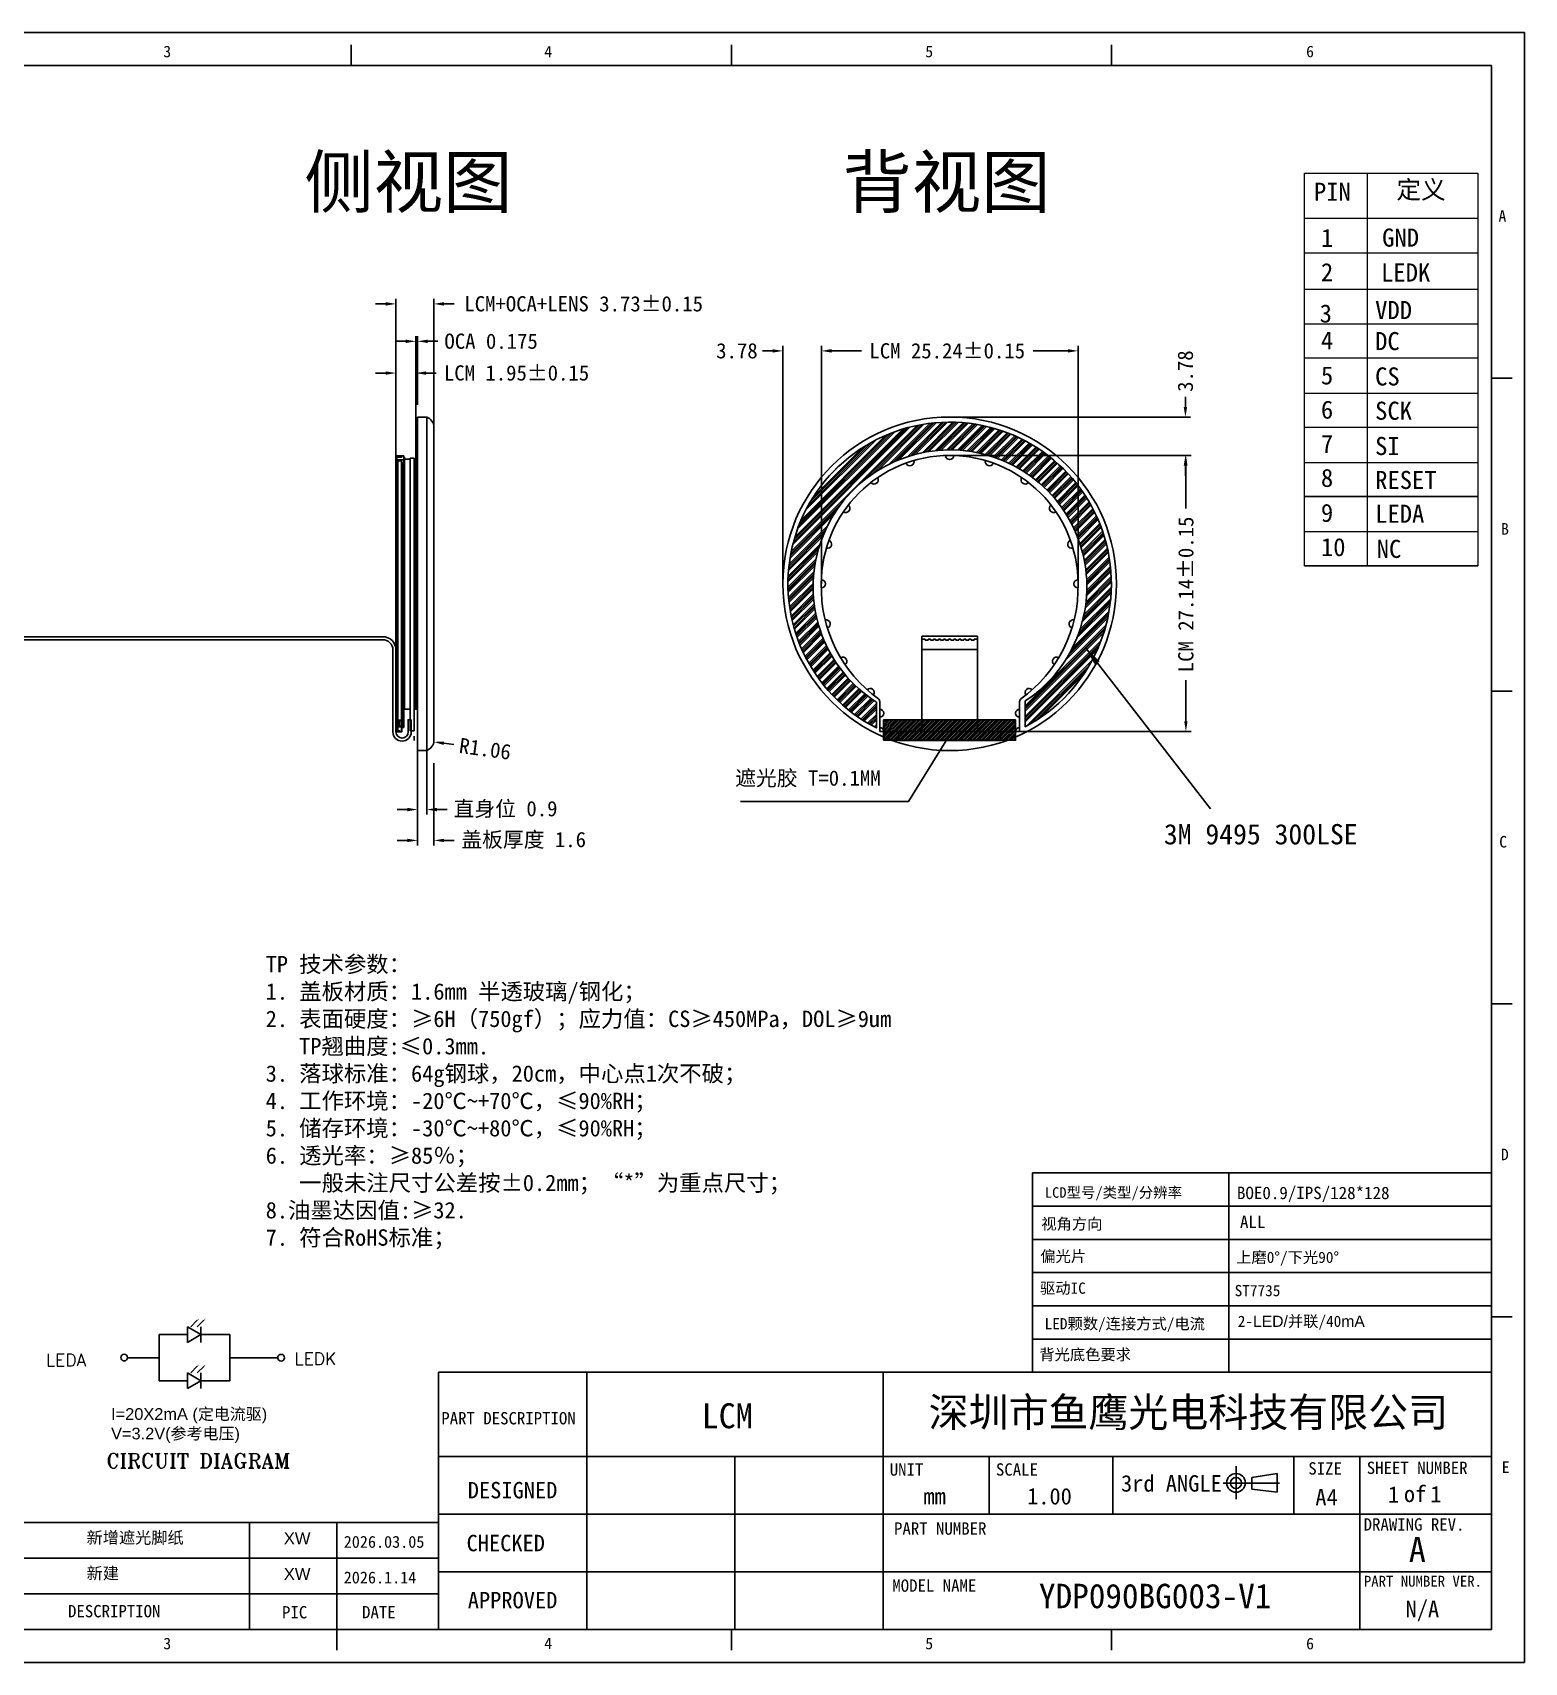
# Model space of a CAD drawing. Header units: inches. Extents: x 228 to 459, y 170 to 330.
# Drawn here: x 312 to 458.6, y 169.6 to 329.9 of the extents above; entities that cross this region are included whole.
import ezdxf
from ezdxf.enums import TextEntityAlignment as Align

# ---------------------------------------------------------------- set-up
doc = ezdxf.new("R2010")
doc.units = ezdxf.units.IN
doc.header["$MEASUREMENT"] = 0
for name, color, linetype in [('06___PRT_ALL_SURFS', 7, 'Continuous'), ('DIM', 4, 'Continuous'), ('FPC-LED', 40, 'Continuous'), ('OBJ-FRAME', 4, 'Continuous'), ('图层 1', 7, 'Continuous')]:
    doc.layers.add(name, color=color, linetype=linetype)
doc.layers.add('BZ', color=8, linetype='Continuous', lineweight=9)
doc.styles.add('C-E02$0$RT', font='ROMANT.SHX')
doc.styles.add('RD', font='ROMAND.shx', dxfattribs={"width": 0.8})
doc.styles.add('St', font='SimSun.ttf', dxfattribs={"height": 2})
doc.styles.get("Standard").update_dxf_attribs({"font": 'SimSun.ttf'})
doc.styles.add('宋', font='SimSun.ttf', dxfattribs={"height": 2})
doc.styles.add('宋体', font='SimSun.ttf')
doc.styles.add('黑体', font='')
doc.styles.get('黑体').set_extended_font_data('楷体_GB2312')
doc.dimstyles.get("Standard").update_dxf_attribs({"dimtxt": 0.18, "dimasz": 0.18, "dimexe": 0.18, "dimexo": 0.0625, "dimgap": 0.09, "dimtad": 0, "dimtih": 1, "dimtoh": 1, "dimzin": 0, "dimdsep": 46, "dimtxsty": 'Standard', "dimcen": 0.09, "dimclrd": 3, "dimclre": 3, "dimadec": 0, "dimazin": 0, "dimtfac": 1, "dimtdec": 4, "dimtofl": 0, "dimtmove": 0, "dimatfit": 3, "dimfxl": 1, "dimtolj": 1, "dimtzin": 0, "dimarcsym": 0})
doc.dimstyles.new('STANDARD$0', dxfattribs={"dimscale": 0.5, "dimtxt": 3.5, "dimasz": 2, "dimexe": 1, "dimexo": 0, "dimgap": 1, "dimtad": 0, "dimzin": 9, "dimdsep": 46, "dimtxsty": 'Standard', "dimcen": 0, "dimclrd": 3, "dimclre": 3, "dimclrt": 256, "dimadec": 1, "dimazin": 2, "dimtp": 0.2, "dimtm": 0.2, "dimtfac": 0.5, "dimtofl": 0, "dimtmove": 0, "dimatfit": 0, "dimfxl": 1, "dimarcsym": 0})
doc.dimstyles.new('副本 (2) (2)Standard', dxfattribs={"dimtxt": 1, "dimasz": 1.8, "dimexe": 0.3, "dimexo": 0.3, "dimgap": 0.2, "dimtad": 1, "dimzin": 1, "dimdsep": 46, "dimtxsty": 'Standard', "dimcen": 0, "dimclrd": 3, "dimclre": 3, "dimclrt": 3, "dimadec": 0, "dimazin": 0, "dimtfac": 1, "dimtmove": 0, "dimatfit": 3, "dimfxl": 1, "dimtzin": 0, "dimarcsym": 0})

# ---------------------------------------------------------------- blocks, each defined once
blk = doc.blocks.new('THIRD-PROJ_BL0')
at = {"linetype": 'Continuous'}
blk.add_line((257.13, 38.11), (257.13, 34.11), dxfattribs=at)
at = {"color": 7, "linetype": 'Continuous'}
for p, q in [((255.59, 36.06), (262.41, 36.06)), ((259.04, 36.73), (262.11, 37.22)), ((259.04, 36.73), (259.04, 35.31)), ((262.11, 37.22), (262.11, 34.94)), ((259.04, 35.31), (262.11, 34.94))]:
    blk.add_line(p, q, dxfattribs=at)
for centre, radius in [((257.13, 36.08), 1.14), ((257.13, 36.06), 0.67)]:
    blk.add_circle(centre, radius, dxfattribs=at)
blk = doc.blocks.new('*D34')
at = {"color": 3, "lineweight": -2, "transparency": 16777216}
for p, q in [((347.69, 287.96), (347.69, 296.94)), ((349.64, 287.96), (349.64, 296.94)), ((346.69, 296.44), (345.69, 296.44)), ((350.64, 296.44), (351.64, 296.44))]:
    blk.add_line(p, q, dxfattribs=at)
at = {"color": 3, "transparency": 16777216}
for points in [[(346.69, 296.6), (346.69, 296.27), (347.69, 296.44)], [(350.64, 296.6), (350.64, 296.27), (349.64, 296.44)]]:
    blk.add_solid(points, dxfattribs=at)
at = {"layer": 'Defpoints', "color": 0, "transparency": 16777216}
for p in [(347.69, 296.44), (347.69, 287.96), (349.64, 287.96)]:
    blk.add_point(p, dxfattribs=at)
at = {"color": 3, "transparency": 16777216, "insert": (359.55, 296.44), "char_height": 1.5, "attachment_point": 5, "style": '宋体'}
blk.add_mtext('LCM 1.95%%P0.15', dxfattribs=at)
blk = doc.blocks.new('*D35')
at = {"color": 3, "lineweight": -2, "transparency": 16777216}
for p, q in [((349.64, 288.16), (349.64, 300.06)), ((349.82, 293.31), (349.82, 300.06)), ((348.64, 299.56), (347.64, 299.56)), ((350.82, 299.56), (351.82, 299.56))]:
    blk.add_line(p, q, dxfattribs=at)
at = {"color": 3, "transparency": 16777216}
for points in [[(348.64, 299.73), (348.64, 299.39), (349.64, 299.56)], [(350.82, 299.73), (350.82, 299.39), (349.82, 299.56)]]:
    blk.add_solid(points, dxfattribs=at)
at = {"layer": 'Defpoints', "color": 0, "transparency": 16777216}
for p in [(349.82, 299.56), (349.82, 293.31), (349.64, 288.16)]:
    blk.add_point(p, dxfattribs=at)
at = {"color": 3, "transparency": 16777216, "insert": (357.05, 299.56), "char_height": 1.5, "attachment_point": 5, "style": '宋体'}
blk.add_mtext('OCA 0.175', dxfattribs=at)
blk = doc.blocks.new('*D36')
at = {"color": 3, "lineweight": -2, "transparency": 16777216}
for p, q in [((350.72, 259.31), (350.72, 253.01)), ((349.82, 255.61), (349.82, 253.01)), ((348.82, 253.51), (347.82, 253.51)), ((351.72, 253.51), (352.72, 253.51))]:
    blk.add_line(p, q, dxfattribs=at)
at = {"color": 3, "transparency": 16777216}
for points in [[(348.82, 253.68), (348.82, 253.34), (349.82, 253.51)], [(351.72, 253.68), (351.72, 253.34), (350.72, 253.51)]]:
    blk.add_solid(points, dxfattribs=at)
at = {"layer": 'Defpoints', "color": 0, "transparency": 16777216}
for p in [(350.72, 259.31), (349.82, 255.61), (350.72, 253.51)]:
    blk.add_point(p, dxfattribs=at)
at = {"color": 3, "transparency": 16777216, "insert": (358.47, 253.51), "char_height": 1.5, "attachment_point": 5, "style": '宋体'}
blk.add_mtext('直身位 0.9', dxfattribs=at)
blk = doc.blocks.new('*D37')
at = {"color": 3, "lineweight": -2, "transparency": 16777216}
for p, q in [((349.82, 259.31), (349.82, 249.98)), ((351.42, 258.07), (351.42, 249.98)), ((348.82, 250.48), (347.82, 250.48)), ((352.42, 250.48), (353.42, 250.48))]:
    blk.add_line(p, q, dxfattribs=at)
at = {"color": 3, "transparency": 16777216}
for points in [[(348.82, 250.64), (348.82, 250.31), (349.82, 250.48)], [(352.42, 250.64), (352.42, 250.31), (351.42, 250.48)]]:
    blk.add_solid(points, dxfattribs=at)
at = {"layer": 'Defpoints', "color": 0, "transparency": 16777216}
for p in [(349.82, 259.31), (351.42, 258.07), (351.42, 250.48)]:
    blk.add_point(p, dxfattribs=at)
at = {"color": 3, "transparency": 16777216, "insert": (360.25, 250.48), "char_height": 1.5, "attachment_point": 5, "style": '宋体'}
blk.add_mtext('盖板厚度 1.6', dxfattribs=at)
blk = doc.blocks.new('*D38')
at = {"color": 3, "lineweight": -2, "transparency": 16777216}
for p, q in [((346.69, 303.24), (345.69, 303.24)), ((347.69, 288.28), (347.69, 303.74)), ((351.42, 288.28), (351.42, 303.74)), ((352.42, 303.24), (353.42, 303.24))]:
    blk.add_line(p, q, dxfattribs=at)
at = {"color": 3, "transparency": 16777216}
for points in [[(346.69, 303.41), (346.69, 303.07), (347.69, 303.24)], [(352.42, 303.41), (352.42, 303.07), (351.42, 303.24)]]:
    blk.add_solid(points, dxfattribs=at)
at = {"layer": 'Defpoints', "color": 0, "transparency": 16777216}
for p in [(351.42, 303.24), (347.69, 288.28), (351.42, 288.28)]:
    blk.add_point(p, dxfattribs=at)
at = {"color": 3, "transparency": 16777216, "insert": (366.15, 303.24), "char_height": 1.5, "attachment_point": 5, "style": '宋体'}
blk.add_mtext('LCM+OCA+LENS 3.73%%P0.15', dxfattribs=at)
blk = doc.blocks.new('*D39')
at = {"color": 3, "lineweight": -2, "transparency": 16777216}
for p, q in [((389.52, 275.71), (389.52, 299.12)), ((390.52, 298.62), (393.46, 298.62)), ((413.76, 298.62), (410.35, 298.62)), ((414.76, 275.71), (414.76, 299.12))]:
    blk.add_line(p, q, dxfattribs=at)
at = {"color": 3, "transparency": 16777216}
for points in [[(390.52, 298.79), (390.52, 298.45), (389.52, 298.62)], [(413.76, 298.79), (413.76, 298.45), (414.76, 298.62)]]:
    blk.add_solid(points, dxfattribs=at)
at = {"layer": 'Defpoints', "color": 0, "transparency": 16777216}
for p in [(414.76, 298.62), (389.52, 275.71), (414.76, 275.71)]:
    blk.add_point(p, dxfattribs=at)
at = {"color": 3, "transparency": 16777216, "insert": (401.9, 298.62), "char_height": 1.5, "attachment_point": 5, "style": '宋体'}
blk.add_mtext('LCM 25.24%%P0.15', dxfattribs=at)
blk = doc.blocks.new('*D40')
at = {"color": 3, "lineweight": -2, "transparency": 16777216}
for p, q in [((402.14, 288.33), (425.87, 288.33)), ((425.37, 287.33), (425.37, 283.12)), ((425.37, 262.19), (425.37, 266.23)), ((402.14, 261.19), (425.87, 261.19))]:
    blk.add_line(p, q, dxfattribs=at)
at = {"color": 3, "transparency": 16777216}
for points in [[(425.2, 287.33), (425.53, 287.33), (425.37, 288.33)], [(425.2, 262.19), (425.53, 262.19), (425.37, 261.19)]]:
    blk.add_solid(points, dxfattribs=at)
at = {"layer": 'Defpoints', "color": 0, "transparency": 16777216}
for p in [(402.14, 288.33), (402.14, 261.19), (425.37, 261.19)]:
    blk.add_point(p, dxfattribs=at)
at = {"color": 3, "transparency": 16777216, "insert": (425.37, 274.67), "char_height": 1.5, "attachment_point": 5, "rotation": 90, "style": '宋体'}
blk.add_mtext('LCM 27.14%%P0.15', dxfattribs=at)
blk = doc.blocks.new('*D41')
at = {"color": 3, "lineweight": -2, "transparency": 16777216}
for p, q in [((425.32, 293.11), (425.32, 294.11)), ((402.14, 292.11), (425.82, 292.11)), ((402.14, 288.33), (425.82, 288.33)), ((425.32, 287.33), (425.32, 286.33))]:
    blk.add_line(p, q, dxfattribs=at)
at = {"color": 3, "transparency": 16777216}
for points in [[(425.15, 293.11), (425.49, 293.11), (425.32, 292.11)], [(425.15, 287.33), (425.49, 287.33), (425.32, 288.33)]]:
    blk.add_solid(points, dxfattribs=at)
at = {"layer": 'Defpoints', "color": 0, "transparency": 16777216}
for p in [(402.14, 292.11), (425.32, 292.11), (402.14, 288.33)]:
    blk.add_point(p, dxfattribs=at)
at = {"color": 3, "transparency": 16777216, "insert": (425.32, 296.63), "char_height": 1.5, "attachment_point": 5, "rotation": 90, "style": '宋体'}
blk.add_mtext('3.78', dxfattribs=at)
blk = doc.blocks.new('*D42')
at = {"color": 3, "lineweight": -2, "transparency": 16777216}
for p, q in [((384.74, 298.62), (383.74, 298.62)), ((385.74, 275.65), (385.74, 299.12)), ((389.52, 275.71), (389.52, 299.12)), ((390.52, 298.62), (391.52, 298.62))]:
    blk.add_line(p, q, dxfattribs=at)
at = {"color": 3, "transparency": 16777216}
for points in [[(384.74, 298.78), (384.74, 298.45), (385.74, 298.62)], [(390.52, 298.78), (390.52, 298.45), (389.52, 298.62)]]:
    blk.add_solid(points, dxfattribs=at)
at = {"layer": 'Defpoints', "color": 0, "transparency": 16777216}
for p in [(385.74, 298.62), (389.52, 275.71), (385.74, 275.65)]:
    blk.add_point(p, dxfattribs=at)
at = {"color": 3, "transparency": 16777216, "insert": (381.22, 298.62), "char_height": 1.5, "attachment_point": 5, "style": '宋体'}
blk.add_mtext('3.78', dxfattribs=at)
blk = doc.blocks.new('*D47')
at = {"color": 3, "lineweight": -2, "transparency": 16777216}
blk.add_line((352.4, 260.03), (353.39, 259.9), dxfattribs=at)
at = {"color": 3, "transparency": 16777216}
blk.add_solid([(352.42, 260.2), (352.38, 259.87), (351.41, 260.16)], dxfattribs=at)
at = {"layer": 'Defpoints', "color": 0, "transparency": 16777216}
for p in [(350.36, 260.31), (351.41, 260.16)]:
    blk.add_point(p, dxfattribs=at)
at = {"color": 3, "transparency": 16777216, "insert": (356.46, 259.48), "char_height": 1.5, "attachment_point": 5, "rotation": 352.2985, "style": '宋体'}
blk.add_mtext('R1.06', dxfattribs=at)

msp = doc.modelspace()

# ---------------------------------------------------------------- hatches: boundary and pattern name
h = msp.add_hatch()
h.set_pattern_fill('ANSI34', color=2)
h.set_pattern_definition([(45, (-114.0119, 0), (-0.5303301, 0.5303301), []), (45, (-113.8351, 0), (-0.5303301, 0.5303301), []), (45, (-113.65835, 0), (-0.5303301, 0.5303301), []), (45, (-113.4816, 0), (-0.5303301, 0.5303301), [])])
h.paths.add_polyline_path([(394.928, 264.084, -3.3790217), (409.575, 264.191), (409.575, 261.658, 4.0978078), (394.928, 261.541)])
at = {"true_color": 0x000000}
h = msp.add_hatch(dxfattribs=at)
h.set_pattern_fill('ANSI31', color=18)
h.set_pattern_definition([(45, (0, 7.30268), (-0.088388348, 0.088388348), [])])
h.paths.add_polyline_path([(408.622, 260.327), (408.622, 262.327), (395.622, 262.327), (395.622, 260.327)])

# ---------------------------------------------------------------- linework, layer by layer
at = {"color": 7, "linetype": 'Continuous'}
for p, q in [((227.938, 329.921), (458.649, 329.921)), ((458.649, 329.921), (458.649, 169.638)), ((227.938, 169.638), (458.649, 169.638))]:
    msp.add_line(p, q, dxfattribs=at)
at = {"linetype": 'Continuous'}
for p, q in [((343.302, 326.683), (343.302, 328.707)), ((380.677, 326.683), (380.677, 328.707)), ((418.052, 326.683), (418.052, 328.707)), ((231.176, 326.683), (455.411, 326.683)), ((455.411, 326.683), (455.411, 172.876)), ((455.411, 295.922), (457.435, 295.922)), ((455.411, 265.16), (457.435, 265.16)), ((455.411, 234.399), (457.435, 234.399)), ((455.411, 203.637), (457.435, 203.637)), ((231.176, 172.876), (455.411, 172.876)), ((341.877, 172.876), (341.877, 170.852)), ((380.677, 172.876), (380.677, 170.852)), ((418.052, 172.876), (418.052, 170.852))]:
    msp.add_line(p, q, dxfattribs=at)
for p, q in [((439.844, 326.683), (455.411, 326.683)), ((455.411, 326.683), (455.411, 261.019)), ((347.794, 287.901), (348.474, 287.901)), ((347.894, 287.866), (347.794, 287.866)), ((347.894, 261.142), (347.894, 287.866)), ((348.274, 288.282), (348.474, 288.282)), ((348.474, 288.282), (348.474, 261.575)), ((347.894, 262.307), (347.794, 262.307)), ((347.794, 262.292), (348.274, 262.292)), ((348.274, 261.642), (347.794, 261.642)), ((348.274, 262.292), (348.274, 261.142)), ((348.474, 261.575), (348.274, 261.575)), ((395.262, 261.592), (395.262, 261.192)), ((409.015, 261.592), (409.015, 261.192)), ((348.274, 261.142), (348.074, 261.142)), ((395.662, 261.192), (395.262, 261.192)), ((408.615, 261.192), (409.015, 261.192))]:
    msp.add_line(p, q)
at = {"color": 251, "true_color": 0x636466}
for p, q in [((349.819, 292.112), (350.719, 292.112)), ((349.819, 259.312), (350.719, 259.312))]:
    msp.add_line(p, q, dxfattribs=at)
at = {"color": 6}
for p, q in [((347.694, 288.282), (347.694, 261.142)), ((348.274, 288.282), (347.694, 288.282)), ((347.794, 288.182), (347.794, 261.142)), ((348.274, 288.182), (347.794, 288.182)), ((348.274, 288.282), (348.274, 288.182)), ((395.262, 264.149), (395.262, 261.592)), ((409.015, 261.592), (409.015, 264.149)), ((348.074, 261.142), (347.694, 261.142)), ((348.074, 261.242), (347.794, 261.242)), ((348.074, 261.242), (348.074, 261.142)), ((408.615, 261.192), (395.662, 261.192))]:
    msp.add_line(p, q, dxfattribs=at)
at = {"color": 3}
for p, q in [((347.894, 287.801), (348.234, 287.801)), ((348.234, 287.801), (348.234, 261.142)), ((347.894, 262.317), (348.294, 262.317)), ((348.294, 262.317), (348.234, 262.592))]:
    msp.add_line(p, q, dxfattribs=at)
at = {"color": 4}
for p, q in [((348.234, 287.701), (348.284, 287.701)), ((348.284, 287.701), (348.284, 261.142)), ((348.234, 262.726), (348.284, 262.726)), ((410.283, 201.439), (410.283, 198.173)), ((410.283, 201.439), (455.411, 201.439)), ((429.6, 201.439), (429.6, 198.173))]:
    msp.add_line(p, q, dxfattribs=at)
at = {"color": 2}
for p, q in [((348.284, 287.601), (348.354, 287.601)), ((348.354, 287.601), (348.354, 261.575)), ((349.644, 287.962), (349.819, 287.962)), ((349.644, 287.962), (349.644, 263.378)), ((349.819, 263.378), (349.819, 287.962)), ((349.644, 263.378), (349.819, 263.378)), ((348.284, 262.826), (348.354, 262.826)), ((348.459, 262.292), (348.339, 262.292))]:
    msp.add_line(p, q, dxfattribs=at)
at = {"color": 1}
for p, q in [((348.354, 287.501), (348.424, 287.501)), ((348.424, 287.501), (348.424, 261.575)), ((348.354, 262.926), (348.424, 262.926))]:
    msp.add_line(p, q, dxfattribs=at)
at = {"color": 5}
for p, q in [((348.474, 288.182), (348.544, 288.182)), ((348.544, 288.182), (348.544, 263.378)), ((349.094, 287.962), (348.544, 287.962)), ((349.494, 288.082), (349.094, 288.082)), ((349.094, 288.082), (349.094, 261.242)), ((349.094, 261.242), (349.094, 288.082)), ((349.094, 288.082), (349.094, 261.242)), ((349.494, 261.242), (349.494, 288.082)), ((349.644, 287.962), (349.494, 287.962)), ((349.644, 287.962), (349.644, 263.378)), ((349.094, 263.378), (348.474, 263.378)), ((349.644, 263.378), (349.494, 263.378)), ((349.094, 261.242), (349.494, 261.242)), ((349.494, 260.317), (349.494, 260.729))]:
    msp.add_line(p, q, dxfattribs=at)
at = {"color": 30, "linetype": 'Continuous'}
for p, q in [((399.389, 261.192), (399.389, 270.562)), ((404.889, 270.562), (399.389, 270.562)), ((399.389, 270.262), (399.739, 270.262)), ((399.739, 270.262), (399.739, 270.162)), ((400.039, 270.162), (399.739, 270.162)), ((400.039, 270.262), (400.039, 270.162)), ((400.039, 270.262), (400.239, 270.262)), ((400.239, 270.262), (400.239, 270.162)), ((400.539, 270.162), (400.239, 270.162)), ((400.539, 270.262), (400.539, 270.162)), ((400.539, 270.262), (400.739, 270.262)), ((400.739, 270.262), (400.739, 270.162)), ((401.039, 270.162), (400.739, 270.162)), ((401.039, 270.262), (401.039, 270.162)), ((401.039, 270.262), (401.239, 270.262)), ((401.239, 270.262), (401.239, 270.162)), ((401.539, 270.162), (401.239, 270.162)), ((401.539, 270.262), (401.539, 270.162)), ((401.539, 270.262), (401.739, 270.262)), ((401.739, 270.262), (401.739, 270.162)), ((402.039, 270.162), (401.739, 270.162)), ((402.039, 270.262), (402.039, 270.162)), ((402.039, 270.262), (402.239, 270.262)), ((402.239, 270.262), (402.239, 270.162)), ((402.539, 270.162), (402.239, 270.162)), ((402.539, 270.262), (402.539, 270.162)), ((402.539, 270.262), (402.739, 270.262)), ((402.739, 270.262), (402.739, 270.162)), ((403.039, 270.162), (402.739, 270.162)), ((403.039, 270.262), (403.039, 270.162)), ((403.039, 270.262), (403.239, 270.262)), ((403.239, 270.262), (403.239, 270.162)), ((403.539, 270.162), (403.239, 270.162)), ((403.539, 270.262), (403.539, 270.162)), ((403.539, 270.262), (403.739, 270.262)), ((403.739, 270.262), (403.739, 270.162)), ((404.039, 270.162), (403.739, 270.162)), ((404.039, 270.262), (404.039, 270.162)), ((404.039, 270.262), (404.239, 270.262)), ((404.239, 270.262), (404.239, 270.162)), ((404.539, 270.162), (404.239, 270.162)), ((404.539, 270.262), (404.539, 270.162)), ((404.539, 270.262), (404.889, 270.262)), ((404.889, 269.262), (399.389, 269.262)), ((397.139, 260.292), (397.139, 261.192)), ((407.139, 260.292), (397.139, 260.292))]:
    msp.add_line(p, q, dxfattribs=at)
at = {"color": 4, "linetype": 'Continuous'}
for p, q in [((410.283, 201.439), (410.283, 217.769)), ((455.411, 217.769), (410.283, 217.769)), ((429.6, 201.439), (429.6, 217.769)), ((455.411, 214.503), (410.283, 214.503)), ((455.411, 211.237), (410.283, 211.237)), ((455.411, 207.971), (410.283, 207.971)), ((455.411, 204.705), (410.283, 204.705)), ((455.411, 195.137), (455.411, 201.209)), ((455.411, 198.173), (351.874, 198.173)), ((351.874, 172.876), (351.874, 198.173)), ((366.446, 172.876), (366.446, 198.173)), ((395.588, 172.876), (395.588, 198.173)), ((455.411, 198.173), (410.283, 198.173)), ((410.283, 198.173), (410.283, 198.173)), ((395.588, 172.876), (395.588, 195.138)), ((455.411, 172.876), (455.411, 195.138)), ((395.588, 189.876), (351.874, 189.876)), ((381.017, 172.876), (381.017, 189.876)), ((455.411, 189.876), (395.588, 189.876)), ((406.031, 184.209), (406.031, 189.876)), ((418.174, 184.209), (418.174, 189.876)), ((435.983, 184.209), (435.983, 189.876)), ((442.459, 172.876), (442.459, 189.876)), ((351.874, 183.386), (294.938, 183.386)), ((333.288, 172.876), (333.288, 183.386)), ((341.869, 183.386), (341.869, 172.876)), ((395.588, 184.209), (351.874, 184.209)), ((455.411, 184.209), (395.588, 184.209)), ((351.874, 179.882), (294.938, 179.882)), ((351.874, 180.971), (351.874, 172.876)), ((395.588, 178.543), (351.874, 178.543)), ((455.411, 178.543), (395.588, 178.543)), ((351.874, 176.379), (294.938, 176.379)), ((351.874, 172.876), (282.398, 172.876)), ((395.588, 172.876), (351.874, 172.876)), ((455.411, 172.876), (395.588, 172.876))]:
    msp.add_line(p, q, dxfattribs=at)
at = {"color": 8, "linetype": 'Continuous'}
msp.add_lwpolyline([(351.419, 290.312), (351.419, 260.3)], close=True, dxfattribs=at)
at = {"color": 40, "true_color": 0xf8d731}
msp.add_lwpolyline([(394.928, 264.084, -3.3790217), (409.575, 264.191), (409.575, 261.658, 4.0978078), (394.928, 261.541)], format="xyb", close=True, dxfattribs=at)
at = {"color": 6}
msp.add_lwpolyline([(348.339, 262.242), (348.042, 262.242), (348.042, 261.703), (348.339, 261.703)], close=True, dxfattribs=at)
at = {"color": 251, "true_color": 0x636466}
msp.add_lwpolyline([(395.622, 260.327), (408.622, 260.327), (408.622, 262.327), (395.622, 262.327)], close=True, dxfattribs=at)
at = {"color": 8, "linetype": 'Continuous'}
msp.add_circle((402.139, 275.712), 16.4, dxfattribs=at)
at = {"color": 251, "true_color": 0x636466}
for centre, start, end in [((350.363, 291.118), 359.68061, 70.30343), ((350.363, 260.306), 289.69657, 0.31939)]:
    msp.add_arc(centre, 1.056, start, end, dxfattribs=at)
at = {"color": 6}
for centre, radius, start, end in [((402.139, 275.712), 12.62, 0, 180), ((398.239, 287.714), 0.4, 198.90805, 17.09195), ((402.139, 288.332), 0.4, 180.90805, 359.09195), ((406.038, 287.714), 0.4, 162.90805, 341.09195), ((394.721, 285.921), 0.4, 216.90805, 35.09195), ((409.556, 285.921), 0.4, 144.90805, 323.09195), ((391.929, 283.13), 0.4, 234.90805, 53.09195), ((412.348, 283.13), 0.4, 126.90805, 305.09195), ((390.136, 279.611), 0.4, 252.90805, 71.09195), ((414.141, 279.611), 0.4, 108.90805, 287.09195), ((389.519, 275.712), 0.4, 269.32515, 89.09195), ((403.005, 275.353), 13.492, 178.47576, 234.32554), ((401.272, 275.353), 13.492, 305.67446, 1.52424), ((414.759, 275.712), 0.4, 90.90805, 270.67485), ((389.997, 271.774), 0.4, 286.23359, 104.53481), ((414.28, 271.774), 0.4, 75.46519, 253.76641), ((391.628, 268.102), 0.4, 303.35833, 121.65955), ((412.649, 268.102), 0.4, 58.34045, 236.64167), ((394.322, 265.027), 0.4, 320.78559, 139.08681), ((409.955, 265.027), 0.4, 40.91319, 219.21441), ((394.962, 264.149), 0.3, 0, 54.32383), ((395.262, 262.986), 0.4, 270, 90), ((409.015, 262.986), 0.4, 90, 270), ((409.315, 264.149), 0.3, 125.67617, 180), ((395.262, 261.192), 0.4, 360, 90), ((409.015, 261.192), 0.4, 90, 180)]:
    msp.add_arc(centre, radius, start, end, dxfattribs=at)
at = {"layer": '06___PRT_ALL_SURFS', "color": 30, "linetype": 'Continuous'}
for p, q in [((404.889, 261.192), (404.889, 270.562)), ((407.139, 260.292), (407.139, 261.192))]:
    msp.add_line(p, q, dxfattribs=at)
msp.add_lwpolyline([(349.194, 262.342), (349.194, 261.142, -1), (347.394, 261.142), (347.394, 269.212, 0.4142136), (346.394, 270.212), (304.894, 270.212), (304.894, 270.512), (346.394, 270.512, -0.4142136), (347.694, 269.212), (347.694, 261.142, 1), (348.894, 261.142), (348.894, 262.342)], format="xyb", close=True, dxfattribs=at)
at = {"layer": '06___PRT_ALL_SURFS', "color": 8, "linetype": 'Continuous'}
for points in [[(349.819, 259.312), (349.819, 270.645), (349.819, 281.978), (349.819, 292.112)], [(350.719, 292.112), (350.719, 281.978), (350.719, 270.645), (350.719, 259.312)]]:
    msp.add_open_spline(points, degree=3, dxfattribs=at)
at = {"layer": 'FPC-LED', "lineweight": 30}
for p, q in [((327.184, 202.635), (327.184, 201.107)), ((328.508, 201.871), (327.184, 202.635)), ((328.508, 202.635), (328.508, 201.107)), ((327.184, 201.871), (324.423, 201.871)), ((324.423, 197.342), (324.423, 201.871)), ((328.508, 201.871), (327.184, 201.107)), ((328.508, 201.871), (331.344, 201.871)), ((331.344, 197.342), (331.344, 201.871)), ((324.423, 199.607), (321.303, 199.607)), ((331.344, 199.607), (336.067, 199.607)), ((327.184, 197.342), (324.423, 197.342)), ((327.184, 198.107), (327.184, 196.578)), ((328.508, 197.342), (327.184, 198.107)), ((328.508, 197.342), (327.184, 196.578)), ((328.508, 198.107), (328.508, 196.578)), ((328.508, 197.342), (331.344, 197.342))]:
    msp.add_line(p, q, dxfattribs=at)
for points in [[(328.163, 203.29), (327.512, 202.639)], [(328.805, 203.282), (328.155, 202.632)], [(328.163, 198.761), (327.512, 198.111)], [(328.805, 198.754), (328.155, 198.104)]]:
    msp.add_lwpolyline(points, dxfattribs=at)
for centre, start, end in [((320.975, 199.614), 0, 180), ((320.975, 199.614), 180, 0), ((336.395, 199.607), 0, 180), ((336.395, 199.607), 180, 0)]:
    msp.add_arc(centre, 0.328, start, end, dxfattribs=at)
for points in [[(328.133, 203.297), (328.341, 203.445), (328.192, 203.237)], [(328.775, 203.289), (328.983, 203.438), (328.834, 203.23)], [(328.133, 198.791), (328.341, 198.939), (328.192, 198.731)], [(328.775, 198.783), (328.983, 198.932), (328.834, 198.724)]]:
    msp.add_solid(points, dxfattribs=at)
at = {"layer": '图层 1', "color": 7, "lineweight": 5}
for points in [[(437.025, 284.285), (437.025, 316.101), (454.085, 316.101), (454.085, 284.285), (437.025, 284.285)], [(443.182, 316.101), (443.182, 277.475)], [(454.085, 311.629), (437.025, 311.629)], [(437.025, 308.259), (454.085, 308.259)], [(437.025, 277.475), (437.025, 308.259), (454.085, 308.259), (454.085, 277.475), (437.025, 277.475)], [(437.025, 304.682), (454.085, 304.682)], [(437.025, 301.277), (454.085, 301.277)], [(437.025, 297.94), (454.085, 297.94)], [(437.025, 294.466), (454.085, 294.466)], [(437.025, 291.13), (454.085, 291.13)], [(437.025, 287.656), (454.085, 287.656)], [(437.025, 284.285), (454.085, 284.285)], [(437.025, 280.846), (454.085, 280.846)], [(437.025, 277.475), (454.085, 277.475)]]:
    msp.add_lwpolyline(points, dxfattribs=at)

# ---------------------------------------------------------------- block references
at = {"color": 4, "linetype": 'Continuous', "xscale": 0.8095127040003718, "yscale": 0.8095127040003718, "zscale": 0.8095127040003718}
msp.add_blockref('THIRD-PROJ_BL0', (222.143, 158.087), dxfattribs=at)

# ---------------------------------------------------------------- texts
at = {"color": 4, "linetype": 'Continuous', "style": '宋体'}
for s, height, p in [('3', 1.133, (324.821, 327.496)), ('4', 1.133, (362.275, 327.483)), ('5', 1.133, (399.739, 327.496)), ('6', 1.133, (437.188, 327.503)), ('A', 1.133, (456.101, 311.319)), ('B', 1.133, (456.355, 280.547)), ('C', 1.133, (456.172, 249.781)), ('D', 1.133, (456.336, 219.029)), ('PART DESCRIPTION', 1.21427, (352.153, 193.044)), ('UNIT', 1.2143, (396.245, 188.003)), ('SCALE', 1.2143, (406.688, 188.003)), ('SIZE', 1.2143, (437.401, 188.107)), ('SHEET NUMBER', 1.21427, (443.149, 188.166)), ('E', 1.133, (456.424, 188.263)), ('3rd ANGLE', 1.619, (418.983, 186.435)), ('PART NUMBER', 1.21427, (396.668, 182.198)), ('DRAWING REV.', 1.21427, (442.843, 182.6)), ('PART NUMBER VER.', 1.06744, (442.864, 177.088)), ('MODEL NAME', 1.2143, (396.501, 176.585)), ('3', 1.133, (324.821, 170.93)), ('4', 1.133, (362.275, 170.943)), ('5', 1.133, (399.739, 170.93)), ('6', 1.133, (437.188, 170.923))]:
    msp.add_text(s, height=height, dxfattribs=at).set_placement(p)
at = {"color": 0, "linetype": 'Continuous', "style": '宋体'}
for s, height, rotation, p in [('LCD型号/类型/分辨率', 1.041, 359.99988, (418.245, 215.33)), ('视角方向', 1.1016, 359.99988, (414.151, 212.212)), ('偏光片', 1.1016, 0.00012, (413.302, 209.032)), ('驱动IC', 1.1016, 0.00012, (413.272, 205.896)), ('LED颗数/连接方式/电流', 1.10158, 0.00012, (419.36, 202.396)), ('背光底色要求', 1.1016, 0.00012, (415.464, 199.364))]:
    msp.add_text(s, height=height, rotation=rotation, dxfattribs=at).set_placement(p, align=Align.CENTER)
at = {"color": 1, "linetype": 'Continuous', "style": '宋体'}
for s, height, p in [('LCM ', 2.4589, (381.101, 192.666)), ('A', 2.459, (448.122, 179.512))]:
    msp.add_text(s, height=height, dxfattribs=at).set_placement(p, align=Align.CENTER)
at = {"color": 4, "linetype": 'Continuous', "style": '宋体'}
for s, height, p in [('DESIGNED', 1.619, (359.16, 185.769)), ('mm', 1.619, (400.657, 185.169)), ('1.00', 1.619, (411.95, 185.169)), ('A4', 1.619, (439.194, 185.071)), ('1', 1.619, (445.788, 185.339)), ('of', 1.619, (447.902, 185.403)), ('1', 1.619, (449.947, 185.37)), ('CHECKED', 1.619, (358.49, 180.566)), ('APPROVED', 1.619, (359.16, 174.952)), ('DESCRIPTION', 1.21427, (319.993, 174.071)), ('DATE', 1.2143, (346.016, 173.98)), ('N/A', 1.619, (448.616, 174.082))]:
    msp.add_text(s, height=height, dxfattribs=at).set_placement(p, align=Align.CENTER)
msp.add_text('PIC', height=1.2143, rotation=0.26479, dxfattribs=at).set_placement((337.734, 173.961), align=Align.CENTER)
at = {"color": 41, "true_color": 0xf4ee51, "insert": (381.048, 257.357), "char_height": 1.5, "attachment_point": 1}
msp.add_mtext_dynamic_manual_height_columns('{\\C3;遮光胶 T=0.1MM}', width=24.60118, gutter_width=1, heights=[0], dxfattribs=at)
at = {"color": 3, "insert": (423.202, 252.085), "char_height": 2, "attachment_point": 1, "style": '宋'}
msp.add_mtext_dynamic_manual_height_columns('3M 9495 300LSE', width=33.50467, gutter_width=6.072, heights=[0], dxfattribs=at)
at = {"color": 1, "attachment_point": 1, "style": '宋体'}
for s, insert, char_height, width in [('ALL ', (430.684, 213.57), 1.2247, 38.35197), ('2-{\\fArial|b0|i0|c0|p32;LED/}并联/40{\\fArial|b0|i0|c0|p32;mA}', (430.467, 203.738), 1.10225, 14.03761)]:
    msp.add_mtext(s, dxfattribs=dict(at, insert=insert, char_height=char_height, width=width))
at = {"color": 2, "attachment_point": 1}
for s, insert, char_height, width, style in [('{\\fSimSun|b1|i0|c134|p2;\\C4;深圳市鱼鹰光电科技有限公司}', (400.073, 195.682), 2.88, 56.65341, '黑体'), ('{\\C1;新增遮光脚纸}', (317.275, 182.49), 1.16586, 28.75083, '宋体'), ('{\\fArial|b0|i0|c0|p34;\\C1;XW}', (336.666, 182.421), 1.16586, 8.58084, '宋体'), ('{\\C1;2026.03.05}', (342.559, 182.077), 1.16586, 8.58084, '宋'), ('{\\C1;新建}', (317.275, 178.987), 1.1659, 28.75083, '宋体'), ('{\\fArial|b0|i0|c0|p34;\\C1;XW}', (336.666, 178.918), 1.16586, 8.58084, '宋体'), ('{\\C1;2026.1.14}', (342.559, 178.573), 1.16586, 8.58084, '宋'), ('\\pi4.28436;{\\C1;YDP090BG003-V1}', (406.632, 177.37), 2.4, 31.12711, '宋体')]:
    msp.add_mtext(s, dxfattribs=dict(at, insert=insert, char_height=char_height, width=width, style=style))
at = {"color": 1, "style": '宋体'}
for tag, p, height in [('BOE0.9/IPS/128*128', (430.387, 215.199), 1.225), ('上磨0°/下光90°', (430.309, 208.923), 1.102), ('ST7735', (430.16, 205.654), 1.102)]:
    msp.add_attdef(tag, p, '', height=height, dxfattribs=at)
at = {"layer": 'BZ', "color": 1, "lineweight": 30, "insert": (319.685, 194.642), "char_height": 1.1509, "width": 16.01269, "attachment_point": 1}
msp.add_mtext('{\\fArial|b0|i0|c0|p32;I=20X2mA (\\fSimSun|b0|i0|c134|p50;定电流驱\\fArial|b0|i0|c0|p32;)\\PV=3.2V(\\fSimSun|b0|i0|c134|p50;参考电压\\fArial|b0|i0|c0|p32;)}', dxfattribs=at)
at = {"layer": 'DIM', "char_height": 5, "width": 21.80898, "attachment_point": 1, "style": '宋体'}
for s, insert in [('{\\fMicrosoft YaHei|b0|i0|c134|p34;\\C7;侧视图}', (338.688, 317.738)), ('{\\fMicrosoft YaHei|b0|i0|c134|p34;\\C7;背视图}', (391.598, 317.738))]:
    msp.add_mtext(s, dxfattribs=dict(at, insert=insert))
at = {"layer": 'DIM', "color": 4, "insert": (334.886, 239.114), "char_height": 1.6128, "width": 81.21416, "attachment_point": 1, "style": 'St'}
msp.add_mtext('TP 技术参数：    \\P1. 盖板材质：1.6mm {\\C256;半透玻璃/钢化}；\\P2. {\\C256;表面硬度：\\C1;≥6H（750gf）\\C256;；应力值：\\C1;CS≥450MPa，DOL≥9um\\P   }TP翘曲度:≤0.3mm.\\P3. 落球标准：64g钢球，20cm，中心点1次不破；\\P4. 工作环境：-20℃~+70℃，≤90%RH；\\P5. 储存环境：-30℃~+80℃，≤90%RH；\\P6. 透光率：≥85％；\\P   一般未注尺寸公差按±0.2mm；“{\\C0;*}”为重点尺寸；\\P8.油墨达因值:≥32.\\P7. 符合RoHS标准；', dxfattribs=at)
at = {"layer": 'FPC-LED', "lineweight": 30, "style": 'RD'}
for s, p in [('LEDA', (313.283, 198.758)), ('LEDK', (337.715, 198.888))]:
    msp.add_text(s, height=1.2283, dxfattribs=at).set_placement(p)
at = {"layer": 'OBJ-FRAME', "color": 4, "lineweight": 30, "style": 'C-E02$0$RT'}
msp.add_text('CIRCUIT DIAGRAM ', height=1.44116, dxfattribs=at).set_placement((319.21, 188.755))
at = {"layer": '图层 1', "color": 7, "attachment_point": 7, "rotation": 0}
for s, insert, char_height in [('\\fSimSun|b0|i0|c0|p34;\\W1;PIN', (437.954, 313.384), 1.77753), ('定义', (446.072, 313.384), 1.7775), ('\\fSimSun|b0|i0|c0|p34;\\W1;1', (438.642, 308.844), 1.77753), ('\\fSimSun|b0|i0|c0|p34;\\W1;GND', (444.661, 308.844), 1.77753), ('\\fSimSun|b0|i0|c0|p34;\\W1;2', (438.642, 305.473), 1.77753), ('{\\fSimSun|b0|i0|c134|p34;LED\\fSimSun|b0|i0|c0|p34;K}', (444.558, 305.438), 1.77753), ('\\fSimSun|b0|i0|c0|p34;\\W1;3', (438.516, 301.382), 1.77753), ('{\\fSimSun|b0|i0|c0|p34;VDD}', (443.973, 301.745), 1.77753), ('\\fSimSun|b0|i0|c0|p34;\\W1;4', (438.642, 298.766), 1.77753), ('\\fSimSun|b0|i0|c0|p34;\\W1;DC', (443.973, 298.662), 1.77753), ('\\fSimSun|b0|i0|c0|p34;\\W1;5', (438.642, 295.292), 1.77753), ('\\fSimSun|b0|i0|c0|p34;\\W1;CS', (443.973, 295.189), 1.77753), ('\\fSimSun|b0|i0|c0|p34;\\W1;6', (438.642, 291.921), 1.77753), ('\\fSimSun|b0|i0|c0|p34;\\W1;SCK', (443.973, 291.818), 1.77753), ('\\fSimSun|b0|i0|c0|p34;\\W1;7', (438.642, 288.584), 1.77753), ('\\fSimSun|b0|i0|c0|p34;\\W1;SI', (443.973, 288.344), 1.77753), ('\\fSimSun|b0|i0|c0|p34;\\W1;8', (438.642, 285.214), 1.77753), ('\\fSimSun|b0|i0|c0|p34;\\W1;RESET', (443.973, 285.008), 1.77753), ('{\\fSimSun|b0|i0|c0|p34;9}', (438.642, 281.774), 1.77753), ('{\\fSimSun|b0|i0|c134|p34;LED\\fSimSun|b0|i0|c0|p34;A}', (443.973, 281.713), 1.77753), ('{\\fSimSun|b0|i0|c0|p34;10}', (438.642, 278.404), 1.77753), ('{\\fSimSun|b0|i0|c0|p34;NC}', (444.129, 278.231), 1.77753)]:
    msp.add_mtext(s, dxfattribs=dict(at, insert=insert, char_height=char_height))

# ---------------------------------------------------------------- dimensions: what is measured, and where the dimension line sits
at = {"color": 32}
for base, p1, p2, text, picture, middle in [((351.418796908, 303.240805972), (347.693796908, 288.28169132), (351.418796908, 288.28169132), 'LCM+OCA+LENS <>%%P0.15', '*D38', (366.15343378, 303.240805972)), ((350.719, 253.511), (349.819, 255.609), (350.719, 259.312), '直身位 <>', '*D36', (358.473, 253.511)), ((351.419, 250.478), (349.819, 259.312), (351.419, 258.07), '盖板厚度 <>', '*D37', (360.254, 250.478))]:
    dim = msp.add_linear_dim(base=base, p1=p1, p2=p2, text=text, dimstyle='STANDARD$0', override={"dimtxt": 3, "dimtxsty": '宋体', "dimclrt": 3}, dxfattribs=at)
    dim.commit()
    dim.dimension.update_dxf_attribs({"geometry": picture, "text_midpoint": middle})
for base, p1, p2, text, picture, middle in [((349.825, 299.561), (349.644, 288.155), (349.825, 293.312), 'OCA 0.175', '*D35', (357.047, 299.561)), ((414.759, 298.62), (389.519, 275.712), (414.759, 275.712), 'LCM <>%%P0.15', '*D39', (401.904, 298.62))]:
    dim = msp.add_linear_dim(base=base, p1=p1, p2=p2, text=text, dimstyle='STANDARD$0', override={"dimtxt": 3, "dimtxsty": '宋体', "dimclrt": 3}, dxfattribs=at)
    dim.commit()
    dim.dimension.update_dxf_attribs({"geometry": picture, "text_midpoint": middle, "dimtype": 160})
for base, p1, p2, angle, picture, middle in [((347.694, 296.436), (349.644, 287.962), (347.694, 287.962), 180, '*D34', (359.552, 296.436)), ((425.368, 261.192), (402.139, 288.332), (402.139, 261.192), 90, '*D40', (425.368, 274.674))]:
    dim = msp.add_linear_dim(base=base, p1=p1, p2=p2, angle=angle, text='LCM <>%%P0.15', dimstyle='STANDARD$0', override={"dimtxt": 3, "dimtxsty": '宋体', "dimclrt": 3}, dxfattribs=at)
    dim.commit()
    dim.dimension.update_dxf_attribs({"geometry": picture, "text_midpoint": middle, "dimtype": 160})
dim = msp.add_linear_dim(base=(385.739, 298.616), p1=(389.519, 275.712), p2=(385.739, 275.647), dimstyle='STANDARD$0', override={"dimtxt": 3, "dimtxsty": '宋体', "dimclrt": 3}, dxfattribs=at)
dim.commit()
dim.dimension.update_dxf_attribs({"geometry": '*D42', "text_midpoint": (381.22, 298.616)})
dim = msp.add_linear_dim(base=(425.319, 292.112), p1=(402.139, 288.332), p2=(402.139, 292.112), angle=90, dimstyle='STANDARD$0', override={"dimtxt": 3, "dimtxsty": '宋体', "dimclrt": 3}, dxfattribs=at)
dim.commit()
dim.dimension.update_dxf_attribs({"geometry": '*D41', "text_midpoint": (425.319, 296.631)})
dim = msp.add_radius_dim(center=(350.363, 260.306), mpoint=(351.409, 260.164), dimstyle='Standard', override={"dimscale": 0.5, "dimtxt": 3, "dimasz": 2, "dimexe": 1, "dimexo": 0, "dimgap": 1, "dimtih": 0, "dimtoh": 0, "dimzin": 9, "dimtxsty": '宋体', "dimcen": 0, "dimclrt": 3, "dimadec": 1, "dimazin": 2, "dimtp": 0.2, "dimtm": 0.2, "dimtfac": 0.5, "dimtdec": 2, "dimatfit": 0, "dimtolj": 0, "dimtzin": 8}, dxfattribs=at)
dim.commit()
dim.dimension.update_dxf_attribs({"geometry": '*D47', "text_midpoint": (356.457, 259.482), "dimtype": 164})

# ---------------------------------------------------------------- leaders
at = {"color": 30}
msp.add_leader([(415.555, 269.334), (427.798, 253.595)], dimstyle='副本 (2) (2)Standard', override={"dimtad": 0, "dimfxl": 0.18}, dxfattribs=at)
at = {"color": 41, "true_color": 0xf4ee51}
msp.add_leader([(402.034, 260.663), (398.078, 254.313), (381.559, 254.313)], dimstyle='Standard', override={"dimgap": 0.09, "dimtad": 0}, dxfattribs=at)

doc.saveas('drawing.dxf')
